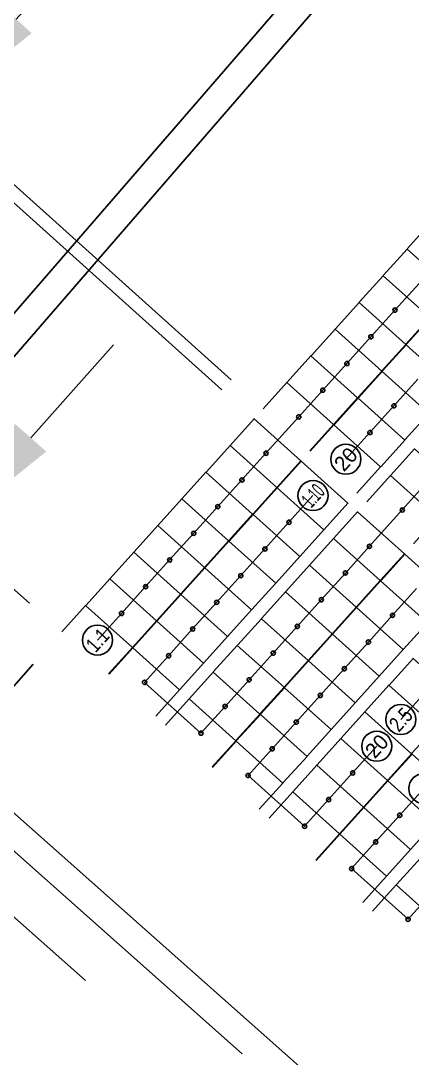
# Model space of a CAD drawing. Header units: millimetres. Extents: x 100467534408 to 100467536215, y 22466358354 to 22466358689.
# Drawn here: x 100467535189.38 to 100467535203.75, y 22466358469.77 to 22466358507.89 of the extents above; entities that cross this region are included whole.
import ezdxf
from ezdxf.enums import TextEntityAlignment as Align

# ---------------------------------------------------------------- set-up
doc = ezdxf.new("R2010")
doc.units = ezdxf.units.MM
doc.header["$LTSCALE"] = 25.4
doc.layers.get('Defpoints').update_dxf_attribs({"linetype": 'CONTINUOUS'})
for name, color, linetype, true_color in [('building', 7, 'CONTINUOUS', 0xffffff), ('component', 7, 'CONTINUOUS', 0xffffff), ('strings', 7, 'CONTINUOUS', 0xffffff)]:
    doc.layers.add(name, color=color, linetype=linetype, true_color=true_color)
doc.layers.add('COTA PASILLOS', color=1, linetype='CONTINUOUS')
doc.layers.add('Default', color=7, linetype='CONTINUOUS')
doc.dimstyles.get("Standard").update_dxf_attribs({"dimtxt": 63.5, "dimasz": 4.572, "dimexe": 4.572, "dimexo": 1.5875, "dimgap": 2.286, "dimtad": 0, "dimtih": 1, "dimtoh": 1, "dimdec": 4, "dimzin": 0, "dimdsep": 46, "dimtxsty": 'Standard', "dimcen": 2.286, "dimadec": 0, "dimazin": 0, "dimtfac": 1, "dimtdec": 4, "dimtofl": 0, "dimtmove": 0, "dimatfit": 3, "dimfxl": 25.4, "dimtolj": 1, "dimtzin": 0, "dimarcsym": 0})

# ---------------------------------------------------------------- blocks, each defined once
blk = doc.blocks.new('AUDIT_I_250328083542-62')
at = {"layer": 'Default', "transparency": 16777216}
for p, q in [((-47.297, -72.906), (-49.04, -74.869)), ((-13.693, -104.576), (-46.34, -75.594)), ((24.936, -138.869), (-7.711, -109.887)), ((27.718, -139.501), (25.976, -141.464))]:
    blk.add_line(p, q, dxfattribs=at)
for points in [[(-48.21, -73.934), (-46.063, -75.282), (-46.617, -75.906)], [(26.806, -140.529), (24.659, -139.181), (25.213, -138.558)]]:
    blk.add_solid(points, dxfattribs=at)
at = {"layer": 'Defpoints', "transparency": 16777216}
for p in [(-46.882, -72.439), (28.133, -139.033)]:
    blk.add_point(p, dxfattribs=at)
at = {"layer": 'Default', "transparency": 16777216}
blk.add_text('52.1m', height=1.5, dxfattribs=at).set_placement((-10.702, -107.232), align=Align.MIDDLE_CENTER)
blk = doc.blocks.new('AUDIT_I_250328083542-65')
at = {"layer": 'Default', "transparency": 16777216}
for p, q in [((78.595, 71.551), (80.58, 69.833)), ((77.998, 68.761), (19.75, 1.476)), ((14.514, -4.573), (-43.734, -71.858)), ((-46.409, -72.848), (-44.425, -74.566))]:
    blk.add_line(p, q, dxfattribs=at)
for points in [[(79.635, 70.651), (78.313, 68.488), (77.683, 69.033)], [(-45.37, -73.748), (-44.049, -71.585), (-43.418, -72.13)]]:
    blk.add_solid(points, dxfattribs=at)
at = {"layer": 'Defpoints', "transparency": 16777216}
for p in [(78.122, 71.96), (-46.882, -72.439)]:
    blk.add_point(p, dxfattribs=at)
at = {"layer": 'Default', "transparency": 16777216}
blk.add_text('99.21m', height=1.5, dxfattribs=at).set_placement((17.132, -1.549), align=Align.MIDDLE_CENTER)
blk = doc.blocks.new('component')
at = {"layer": 'component', "color": 253, "true_color": 0xa5a5a5}
for points in [[(-4.7112, -48.0014), (-3.0322, -46.138), (-6.3391, -43.1625), (-8.0183, -45.0259)], [(-6.4163, -49.8937), (-4.737, -48.0301), (-8.0439, -45.0546), (-9.7232, -46.918)], [(-8.1211, -51.7859), (-6.4419, -49.9222), (-9.749, -46.9467), (-11.428, -48.8104)], [(-9.826, -53.678), (-8.1469, -51.8144), (-11.4538, -48.8388), (-13.1329, -50.7025)], [(-4.7863, -54.7862), (-3.1073, -52.9228), (-6.4142, -49.9473), (-8.0934, -51.8107)], [(-11.5309, -55.5701), (-9.8518, -53.7067), (-13.1587, -50.7312), (-14.8378, -52.5946)], [(-6.4914, -56.6786), (-4.8121, -54.8149), (-8.1192, -51.8394), (-9.7983, -53.703)], [(-13.2357, -57.4625), (-11.5567, -55.5988), (-14.8636, -52.6233), (-16.5428, -54.4869)], [(-8.1962, -58.5707), (-6.517, -56.707), (-9.8241, -53.7315), (-11.5031, -55.5952)], [(-14.9408, -59.3546), (-13.2615, -57.4909), (-16.5684, -54.5154), (-18.2477, -56.3791)], [(-9.9011, -60.4628), (-8.2221, -58.5994), (-11.5289, -55.6238), (-13.208, -57.4873)], [(-17.2642, -61.9332), (-15.585, -60.0696), (-18.892, -57.0941), (-20.5711, -58.9577)], [(-11.606, -62.3551), (-9.9269, -60.4915), (-13.2338, -57.516), (-14.9129, -59.3796)], [(-18.9691, -63.8254), (-17.29, -61.9619), (-20.5969, -58.9864), (-22.276, -60.8499)], [(-5.9006, -64.0625), (-4.2215, -62.1988), (-7.5284, -59.2233), (-9.2075, -61.087)], [(-13.9294, -64.9338), (-12.2503, -63.0701), (-15.5572, -60.0946), (-17.2365, -61.9583)], [(-20.6739, -65.7177), (-18.9949, -63.8541), (-22.3018, -60.8785), (-23.9808, -62.742)], [(-7.6054, -65.9546), (-5.9264, -64.091), (-9.2333, -61.1155), (-10.9125, -62.9791)], [(-15.6344, -66.8259), (-13.9552, -64.9623), (-17.2623, -61.9868), (-18.9413, -63.8504)], [(-22.3788, -67.6098), (-20.6997, -65.7462), (-24.0066, -62.7707), (-25.6859, -64.6343)], [(-17.3393, -68.7181), (-15.6601, -66.8546), (-18.9671, -63.8791), (-20.6462, -65.7425)], [(-9.929, -68.5333), (-8.2498, -66.6698), (-11.5567, -63.6941), (-13.2359, -65.5578)], [(-24.0839, -69.502), (-22.4046, -67.6383), (-25.7115, -64.6628), (-27.3907, -66.5264)], [(-19.0442, -70.6102), (-17.3651, -68.7467), (-20.672, -65.7712), (-22.3511, -67.6347)], [(-11.6339, -70.4254), (-9.9546, -68.562), (-13.2617, -65.5864), (-14.9408, -67.4499)], [(-25.7887, -71.3941), (-24.1095, -69.5306), (-27.4166, -66.5551), (-29.0956, -68.4186)], [(-6.5942, -71.5338), (-4.9152, -69.6702), (-8.2221, -66.6947), (-9.9013, -68.5583)], [(-20.749, -72.5025), (-19.07, -70.6389), (-22.3769, -67.6633), (-24.0559, -69.527)], [(-13.3388, -72.3177), (-11.6597, -70.4541), (-14.9666, -67.4786), (-16.6457, -69.3422)], [(-27.4936, -73.2864), (-25.8145, -71.4228), (-29.1214, -68.4473), (-30.8005, -70.3109)], [(-8.2991, -73.426), (-6.62, -71.5623), (-9.9269, -68.587), (-11.6062, -70.4504)], [(-22.4539, -74.3946), (-20.7748, -72.531), (-24.0817, -69.5555), (-25.761, -71.4191)], [(-15.0436, -74.2099), (-13.3646, -72.3462), (-16.6715, -69.3707), (-18.3505, -71.2343)], [(-29.1984, -75.1785), (-27.5194, -73.3149), (-30.8263, -70.3394), (-32.5053, -72.203)], [(-10.0041, -75.3181), (-8.3249, -73.4546), (-11.632, -70.4791), (-13.311, -72.3426)], [(-16.7485, -76.102), (-15.0694, -74.2385), (-18.3763, -71.263), (-20.0556, -73.1265)], [(-24.159, -76.2868), (-22.4797, -74.4233), (-25.7866, -71.4478), (-27.4658, -73.3112)], [(-11.709, -77.2104), (-10.0298, -75.3468), (-13.3368, -72.3712), (-15.0159, -74.2349)], [(-25.8638, -78.1791), (-24.1846, -76.3154), (-27.4917, -73.3399), (-29.1707, -75.2036)], [(-18.4535, -77.9943), (-16.7743, -76.1307), (-20.0814, -73.1552), (-21.7604, -75.0186)], [(-13.4139, -79.1025), (-11.7348, -77.2389), (-15.0417, -74.2634), (-16.7208, -76.127)], [(-6.0036, -78.9178), (-4.3243, -77.0541), (-7.6314, -74.0786), (-9.3105, -75.9422)], [(-20.1584, -79.8865), (-18.4792, -78.0228), (-21.7862, -75.0473), (-23.4653, -76.9109)], [(-15.1187, -80.9947), (-13.4397, -79.1312), (-16.7466, -76.1557), (-18.4258, -78.0192)], [(-7.7085, -80.8099), (-6.0294, -78.9465), (-9.3363, -75.9709), (-11.0153, -77.8344)], [(-21.8633, -81.7786), (-20.1842, -79.9149), (-23.4911, -76.9394), (-25.1702, -78.8031)], [(-9.4133, -82.702), (-7.7343, -80.8386), (-11.0412, -77.8631), (-12.7202, -79.7265)], [(-16.8236, -82.8868), (-15.1445, -81.0233), (-18.4514, -78.0478), (-20.1307, -79.9113)], [(-18.5286, -84.7791), (-16.8494, -82.9155), (-20.1565, -79.94), (-21.8355, -81.8036)], [(-11.1182, -84.5944), (-9.4391, -82.7307), (-12.746, -79.7552), (-14.4253, -81.6188)], [(-6.0787, -85.7026), (-4.3996, -83.8389), (-7.7065, -80.8634), (-9.3856, -82.7271)], [(-12.8232, -86.4865), (-11.144, -84.6228), (-14.4511, -81.6473), (-16.1301, -83.511)], [(-7.7836, -87.5947), (-6.1045, -85.7313), (-9.4114, -82.7557), (-11.0905, -84.6192)], [(-14.5281, -88.3786), (-12.8489, -86.5152), (-16.1559, -83.5396), (-17.835, -85.4031)], [(-9.4884, -89.487), (-7.8094, -87.6234), (-11.1163, -84.6479), (-12.7955, -86.5115)], [(-11.1935, -91.3792), (-9.5142, -89.5155), (-12.8211, -86.54), (-14.5004, -88.4036)], [(-5.4879, -93.0865), (-3.8088, -91.2229), (-7.1157, -88.2474), (-8.795, -90.111)], [(-7.1929, -94.9787), (-5.5137, -93.1152), (-8.8208, -90.1397), (-10.4998, -92.0031)]]:
    blk.add_lwpolyline(points, close=True, dxfattribs=at)
blk = doc.blocks.new('left-string')
at = {"layer": 'Default', "color": 132, "true_color": 0x0fc6c2}
for centre in [(-8.9104, -49.3885), (-10.6153, -51.2807), (-12.3202, -53.1729), (-14.025, -55.0651), (-8.9856, -56.1733), (-15.73, -56.9572), (-10.6904, -58.0656), (-18.0535, -59.5359), (-19.7584, -61.4281), (-21.4632, -63.3204), (-8.3947, -63.5573), (-16.4237, -64.4286), (-23.1681, -65.2125), (-18.1286, -66.3208), (-10.7182, -66.1359), (-24.8731, -67.1046), (-19.8335, -68.2129), (-12.4232, -68.0282), (-26.578, -68.9968), (-14.1281, -69.9204), (-21.5383, -70.1052), (-28.2829, -70.8891), (-23.2432, -71.9973), (-15.8329, -71.8125), (-17.5378, -73.7048), (-24.9482, -73.8895), (-26.6531, -75.7817), (-19.2428, -75.597), (-20.9477, -77.4891), (-22.6526, -79.3813)]:
    blk.add_circle(centre, 0.15, dxfattribs=at)
at = {"layer": 'Default', "color": 200, "true_color": 0xb62bf7}
for centre in [(-9.0884, -71.0287), (-10.7934, -72.9208), (-12.4983, -74.8131), (-14.2032, -76.7052), (-15.908, -78.5974), (-17.6129, -80.4896), (-19.3179, -82.3818), (-11.9075, -82.197), (-13.6125, -84.0891), (-8.5729, -85.1975), (-15.3174, -85.9814), (-10.2777, -87.0897), (-11.9827, -88.9818), (-7.9822, -92.5814)]:
    blk.add_circle(centre, 0.15, dxfattribs=at)
at = {"layer": 'strings', "color": 132, "true_color": 0x0fc6c2, "flags": 128}
for points in [[(-7.2842, -54.278), (-8.9891, -56.1702), (-8.9891, -56.1702), (-10.6939, -58.0624), (-10.6939, -58.0624), (-12.3988, -59.9546)], [(-29.9913, -72.778), (-28.2864, -70.8859), (-28.2864, -70.8859), (-26.5815, -68.9937), (-26.5815, -68.9937), (-24.8766, -67.1014), (-24.8766, -67.1014), (-23.1716, -65.2093), (-23.1716, -65.2093), (-21.4667, -63.3172), (-21.4667, -63.3172), (-19.7619, -61.425), (-19.7619, -61.425), (-18.057, -59.5327), (-18.057, -59.5327), (-15.7335, -56.9541), (-15.7335, -56.9541), (-14.0286, -55.0619), (-14.0286, -55.0619), (-12.3237, -53.1697), (-12.3237, -53.1697), (-10.6188, -51.2775), (-10.6188, -51.2775), (-8.914, -49.3854), (-8.914, -49.3854), (-7.209, -47.4932)], [(-14.7222, -62.5333), (-16.4273, -64.4254), (-16.4273, -64.4254), (-18.1321, -66.3176), (-18.1321, -66.3176), (-19.837, -68.2098), (-19.837, -68.2098), (-21.5419, -70.102), (-21.5419, -70.102), (-23.2467, -71.9941), (-23.2467, -71.9941), (-24.9517, -73.8863), (-24.9517, -73.8863), (-26.6566, -75.7786), (-26.6566, -75.7786), (-22.6561, -79.3781), (-22.6561, -79.3781), (-20.9512, -77.4859), (-20.9512, -77.4859), (-19.2464, -75.5938), (-19.2464, -75.5938), (-17.5413, -73.7016), (-17.5413, -73.7016), (-15.8364, -71.8094), (-15.8364, -71.8094), (-14.1316, -69.9172), (-14.1316, -69.9172), (-12.4267, -68.025), (-12.4267, -68.025), (-10.7218, -66.1328), (-10.7218, -66.1328), (-8.3982, -63.5541), (-8.3982, -63.5541), (-6.6934, -61.662)]]:
    blk.add_lwpolyline(points, dxfattribs=at)
at = {"layer": 'strings', "color": 200, "true_color": 0xb62bf7, "flags": 128}
for points in [[(-8.5013, -78.4095), (-6.7964, -76.5173)], [(-7.387, -69.1333), (-9.0919, -71.0255), (-9.0919, -71.0255), (-10.797, -72.9177), (-10.797, -72.9177), (-12.5018, -74.8099), (-12.5018, -74.8099), (-14.2067, -76.702), (-14.2067, -76.702), (-15.9115, -78.5943), (-15.9115, -78.5943), (-17.6164, -80.4864), (-17.6164, -80.4864), (-19.3215, -82.3786), (-19.3215, -82.3786), (-15.3209, -85.9782), (-15.3209, -85.9782), (-13.6161, -84.086), (-13.6161, -84.086), (-11.911, -82.1938), (-11.911, -82.1938), (-10.2061, -80.3016)], [(-6.8715, -83.3021), (-8.5764, -85.1943), (-8.5764, -85.1943), (-10.2812, -87.0865), (-10.2812, -87.0865), (-11.9862, -88.9786), (-11.9862, -88.9786), (-7.9857, -92.5782), (-7.9857, -92.5782), (-6.2807, -90.686)]]:
    blk.add_lwpolyline(points, dxfattribs=at)
at = {"layer": 'strings', "color": 132, "true_color": 0x0fc6c2}
for centre in [(-12.3953, -59.9578), (-14.7187, -62.5364), (-29.9877, -72.7812)]:
    blk.add_circle(centre, 1.0661, dxfattribs=at)
at = {"layer": 'strings', "color": 200, "true_color": 0xb62bf7}
for centre in [(-8.4978, -78.4127), (-10.2026, -80.3048), (-6.868, -83.3052)]:
    blk.add_circle(centre, 1.0661, dxfattribs=at)
at = {"layer": 'strings', "color": 132, "true_color": 0x0fc6c2}
blk.add_text('20', height=1.06613, rotation=47.895062, dxfattribs=at).set_placement((-12.3953, -59.9578), align=Align.MIDDLE_CENTER)
for s, rotation, width, p in [('1.10', 47.891743, 0.55, (-14.7187, -62.5364)), ('1.1', 47.8947, 0.8, (-29.9877, -72.7812))]:
    blk.add_text(s, height=1.06613, rotation=rotation, dxfattribs=dict(at, width=width)).set_placement(p, align=Align.MIDDLE_CENTER)
at = {"layer": 'strings', "color": 200, "true_color": 0xb62bf7, "width": 0.8}
blk.add_text('2.5', height=1.06613, rotation=47.891958, dxfattribs=at).set_placement((-8.4978, -78.4127), align=Align.MIDDLE_CENTER)
at = {"layer": 'strings', "color": 200, "true_color": 0xb62bf7}
blk.add_text('20', height=1.06613, rotation=47.891777, dxfattribs=at).set_placement((-10.2026, -80.3048), align=Align.MIDDLE_CENTER)
blk = doc.blocks.new('*D29')
at = {"layer": 'COTA PASILLOS', "color": 0, "linetype": 'Continuous', "lineweight": -2, "transparency": 16777216}
for p, q in [((100467535189.74001, 22466358492.5635), (100467535192.7753, 22466358495.98259)), ((100467535189.7016, 22466358486.4839), (100467535183.2856, 22466358492.17968)), ((100467535185.6194, 22466358481.88546), (100467535179.20329, 22466358487.58124)), ((100467535179.5872, 22466358481.12685), (100467535176.5519, 22466358477.70776)), ((100467535176.5519, 22466358477.70776), (100467535171.9799, 22466358477.70776))]:
    blk.add_line(p, q, dxfattribs=at)
at = {"layer": 'COTA PASILLOS', "color": 0, "linetype": 'Continuous', "transparency": 16777216}
for points in [[(100467535189.1701, 22466358493.06938), (100467535190.3098, 22466358492.05762), (100467535186.7047, 22466358489.14439)], [(100467535179.0173, 22466358481.63273), (100467535180.157, 22466358480.62096), (100467535182.62241, 22466358484.54595)]]:
    blk.add_solid(points, dxfattribs=at)
at = {"layer": 'Defpoints', "color": 0, "linetype": 'Continuous', "transparency": 16777216}
for p in [(100467535190.88879, 22466358485.42999), (100467535182.62241, 22466358484.54595), (100467535186.8065, 22466358480.83154)]:
    blk.add_point(p, dxfattribs=at)
at = {"layer": 'COTA PASILLOS', "color": 0, "linetype": 'Continuous', "transparency": 16777216, "insert": (100467535165.69389, 22466358477.70778), "char_height": 4.572, "attachment_point": 5}
blk.add_mtext('\\A1;{\\H0.656168x;6 m}', dxfattribs=at)
blk = doc.blocks.new('*D30')
at = {"layer": 'COTA PASILLOS', "color": 0, "linetype": 'Continuous', "lineweight": -2, "transparency": 16777216}
for p, q in [((100467535171.342, 22466358490.74249), (100467535166.77, 22466358490.74248)), ((100467535174.76109, 22466358487.7072), (100467535171.342, 22466358490.74249)), ((100467535183.1039, 22466358490.21819), (100467535175.1449, 22466358481.25281)), ((100467535189.8349, 22466358484.24281), (100467535181.8759, 22466358475.27742)), ((100467535188.33031, 22466358475.66124), (100467535191.7494, 22466358472.62595))]:
    blk.add_line(p, q, dxfattribs=at)
at = {"layer": 'COTA PASILLOS', "color": 0, "linetype": 'Continuous', "transparency": 16777216}
for points in [[(100467535175.267, 22466358488.27704), (100467535174.2552, 22466358487.13735), (100467535178.18021, 22466358484.67191)], [(100467535188.8362, 22466358476.23108), (100467535187.8244, 22466358475.09139), (100467535184.91119, 22466358478.69653)]]:
    blk.add_solid(points, dxfattribs=at)
at = {"layer": 'Defpoints', "color": 0, "linetype": 'Continuous', "transparency": 16777216}
for p in [(100467535184.15781, 22466358491.40537), (100467535190.88879, 22466358485.42999), (100467535178.18021, 22466358484.67191)]:
    blk.add_point(p, dxfattribs=at)
at = {"layer": 'COTA PASILLOS', "color": 0, "linetype": 'Continuous', "transparency": 16777216, "insert": (100467535160.48399, 22466358490.74249), "char_height": 4.572, "attachment_point": 5}
blk.add_mtext('\\A1;{\\H0.656168x;9 m}', dxfattribs=at)
blk = doc.blocks.new('*D31')
at = {"layer": 'COTA PASILLOS', "color": 0, "linetype": 'Continuous', "lineweight": -2, "transparency": 16777216}
for p, q in [((100467535189.20979, 22466358507.94012), (100467535192.2679, 22466358511.33882)), ((100467535192.2679, 22466358511.33882), (100467535196.8399, 22466358511.33882)), ((100467535197.09731, 22466358494.69273), (100467535182.75301, 22466358507.59952)), ((100467535196.7637, 22466358494.32192), (100467535182.4194, 22466358507.22871)), ((100467535182.75999, 22466358500.7719), (100467535179.7019, 22466358497.37321))]:
    blk.add_line(p, q, dxfattribs=at)
at = {"layer": 'COTA PASILLOS', "color": 0, "linetype": 'Continuous', "transparency": 16777216}
for points in [[(100467535188.6434, 22466358508.44981), (100467535189.77631, 22466358507.43044), (100467535186.1517, 22466358504.54142)], [(100467535182.1935, 22466358501.28159), (100467535183.3264, 22466358500.26221), (100467535185.8181, 22466358504.17062)]]:
    blk.add_solid(points, dxfattribs=at)
at = {"layer": 'Defpoints', "color": 0, "linetype": 'Continuous', "transparency": 16777216}
for p in [(100467535186.1517, 22466358504.54142), (100467535198.2774, 22466358493.63088), (100467535197.9438, 22466358493.26008)]:
    blk.add_point(p, dxfattribs=at)
at = {"layer": 'COTA PASILLOS', "color": 0, "linetype": 'Continuous', "transparency": 16777216, "insert": (100467535204.8759, 22466358511.33884), "char_height": 4.572, "attachment_point": 5}
blk.add_mtext('\\A1;{\\H0.656168x;0.5 m}', dxfattribs=at)
blk = doc.blocks.new('building0')
at = {"layer": 'building', "color": 253, "true_color": 0xa5a5a5}
for p in [(78.1224, 71.9597), (28.1334, -139.0332)]:
    blk.add_line(p, (-46.8819, -72.4387), dxfattribs=at)
at = {"layer": 'Default'}
for p1, picture, middle, turn in [((78.1224, 71.9597), 'AUDIT_I_250328083542-65', (17.13236, -1.54852), 229.1175773), ((28.1334, -139.0332), 'AUDIT_I_250328083542-62', (-10.70202, -107.23162), 138.4030753)]:
    dim = blk.add_linear_dim(base=(0, 0), p1=p1, p2=(-46.8819, -72.4387), dimstyle='Standard', dxfattribs=at)
    dim.commit()
    dim.dimension.update_dxf_attribs({"geometry": picture, "text_midpoint": middle, "text_rotation": turn})

msp = doc.modelspace()

# ---------------------------------------------------------------- block references
at = {"layer": 'Default'}
for name, p, xscale, yscale, zscale in [('building0', (100467535204.6797, 22466358524.68414), 0.5235890972481151, 0.5235890972481151, 0.5235890972481151), ('component', (100467535207.7345, 22466358522.84876), 0.518244063130006, 0.518244063130006, 0.518244063130006), ('left-string', (100467535207.7345, 22466358522.84876), 0.518244063130006, 0.518244063130006, 0.518244063130006)]:
    msp.add_blockref(name, p, dxfattribs=dict(at, xscale=xscale, yscale=yscale, zscale=zscale))

# ---------------------------------------------------------------- dimensions: what is measured, and where the dimension line sits
at = {"layer": 'COTA PASILLOS', "linetype": 'Continuous'}
dim = msp.add_linear_dim(base=(100467535186.1517, 22466358504.54142), p1=(100467535197.9438, 22466358493.26008), p2=(100467535198.2774, 22466358493.63087), angle=48.022201, text='{\\H0.656168x;0.5 m}', dimstyle='Standard', override={"dimtxt": 4.572, "dimtxsty": 'Standard', "dimtolj": 1}, dxfattribs=at)
dim.commit()
dim.dimension.update_dxf_attribs({"geometry": '*D31', "text_midpoint": (100467535204.8759, 22466358511.33884), "dimtype": 161})
for p2, distance, text, picture, middle in [((100467535184.15781, 22466358491.40537), 9.00395, '{\\H0.656168x;9 m}', '*D30', (100467535160.48399, 22466358490.74249)), ((100467535186.8065, 22466358480.83154), -5.59496, '{\\H0.656168x;6 m}', '*D29', (100467535165.69389, 22466358477.70778))]:
    dim = msp.add_aligned_dim(p1=(100467535190.88879, 22466358485.42999), p2=p2, distance=distance, text=text, dimstyle='Standard', override={"dimtxt": 4.572, "dimtxsty": 'Standard', "dimtolj": 1}, dxfattribs=at)
    dim.commit()
    dim.dimension.update_dxf_attribs({"geometry": picture, "text_midpoint": middle})

doc.saveas('drawing.dxf')
